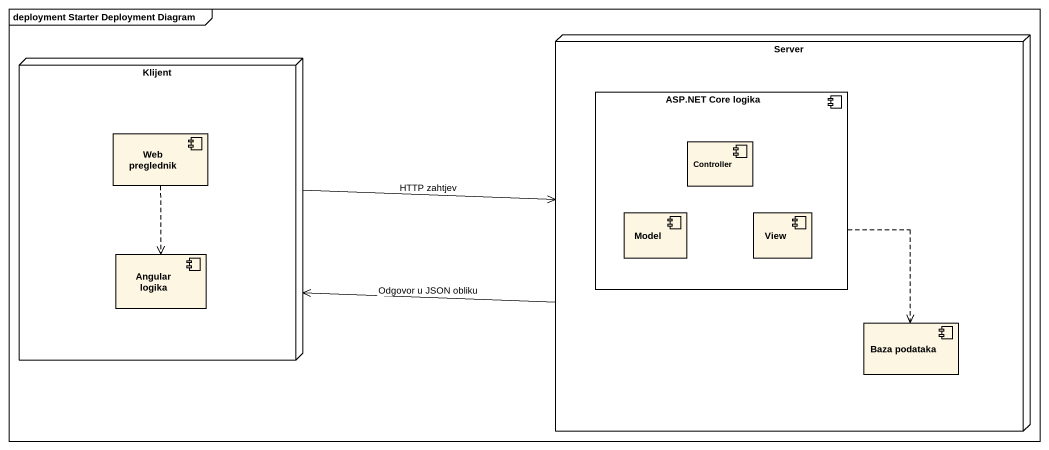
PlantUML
@startuml
mainframe deployment Starter Deployment Diagram
node Klijent {
  component "Web preglednik" as Web_preglednik
  component "Angular logika" as Angular_logika
}
node Server {
  component "ASP.NET Core logika" as ASP_NET_Core_logika {
    component Controller
    component Model
    component View
  }
  component "Baza podataka" as Baza_podataka
}
Klijent -right-> Server : HTTP zahtjev
Server -left-> Klijent : Odgovor u JSON obliku
ASP_NET_Core_logika ..> Baza_podataka
Web_preglednik ..> Angular_logika
@enduml
